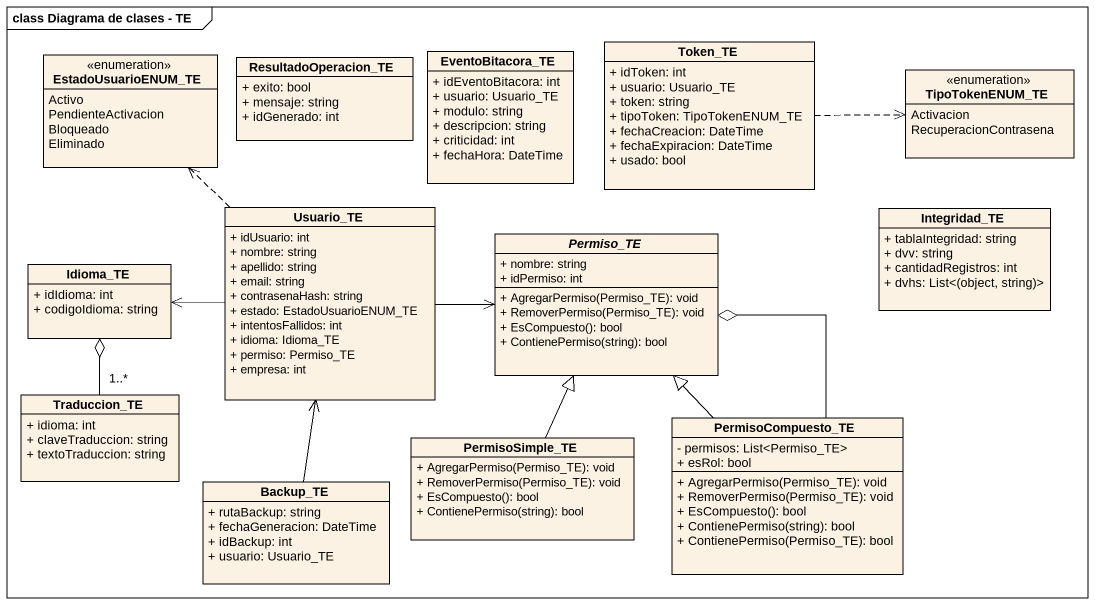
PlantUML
@startuml
mainframe class Diagrama de clases - TE
hide circle
hide empty members
skinparam classAttributeIconSize 0
enum EstadoUsuarioENUM_TE {
  Activo
  PendienteActivacion
  Bloqueado
  Eliminado
}
class ResultadoOperacion_TE {
  + exito: bool
  + mensaje: string
  + idGenerado: int
}
class EventoBitacora_TE {
  + idEventoBitacora: int
  + usuario: Usuario_TE
  + modulo: string
  + descripcion: string
  + criticidad: int
  + fechaHora: DateTime
}
class Token_TE {
  + idToken: int
  + usuario: Usuario_TE
  + token: string
  + tipoToken: TipoTokenENUM_TE
  + fechaCreacion: DateTime
  + fechaExpiracion: DateTime
  + usado: bool
}
enum TipoTokenENUM_TE {
  Activacion
  RecuperacionContrasena
}
class Usuario_TE {
  + idUsuario: int
  + nombre: string
  + apellido: string
  + email: string
  + contrasenaHash: string
  + estado: EstadoUsuarioENUM_TE
  + intentosFallidos: int
  + idioma: Idioma_TE
  + permiso: Permiso_TE
  + empresa: int
}
class Integridad_TE {
  + tablaIntegridad: string
  + dvv: string
  + cantidadRegistros: int
  {field} + dvhs: List<(object, string)>
}
class Idioma_TE {
  + idIdioma: int
  + codigoIdioma: string
}
abstract class Permiso_TE {
  + nombre: string
  + idPermiso: int
  + AgregarPermiso(Permiso_TE): void
  + RemoverPermiso(Permiso_TE): void
  + EsCompuesto(): bool
  + ContienePermiso(string): bool
}
class Traduccion_TE {
  + idioma: int
  + claveTraduccion: string
  + textoTraduccion: string
}
class PermisoSimple_TE {
  + AgregarPermiso(Permiso_TE): void
  + RemoverPermiso(Permiso_TE): void
  + EsCompuesto(): bool
  + ContienePermiso(string): bool
}
class PermisoCompuesto_TE {
  - permisos: List<Permiso_TE>
  + esRol: bool
  + AgregarPermiso(Permiso_TE): void
  + RemoverPermiso(Permiso_TE): void
  + EsCompuesto(): bool
  + ContienePermiso(string): bool
  + ContienePermiso(Permiso_TE): bool
}
class Backup_TE {
  + rutaBackup: string
  + fechaGeneracion: DateTime
  + idBackup: int
  + usuario: Usuario_TE
}
Token_TE .right.> TipoTokenENUM_TE
Usuario_TE .up.> EstadoUsuarioENUM_TE
Usuario_TE -left-> Idioma_TE
Usuario_TE -right-> Permiso_TE
Traduccion_TE "1..*" -up-o Idioma_TE
PermisoSimple_TE -up-|> Permiso_TE
PermisoCompuesto_TE -up-|> Permiso_TE
PermisoCompuesto_TE -up-o Permiso_TE
Backup_TE -up-> Usuario_TE
@enduml
